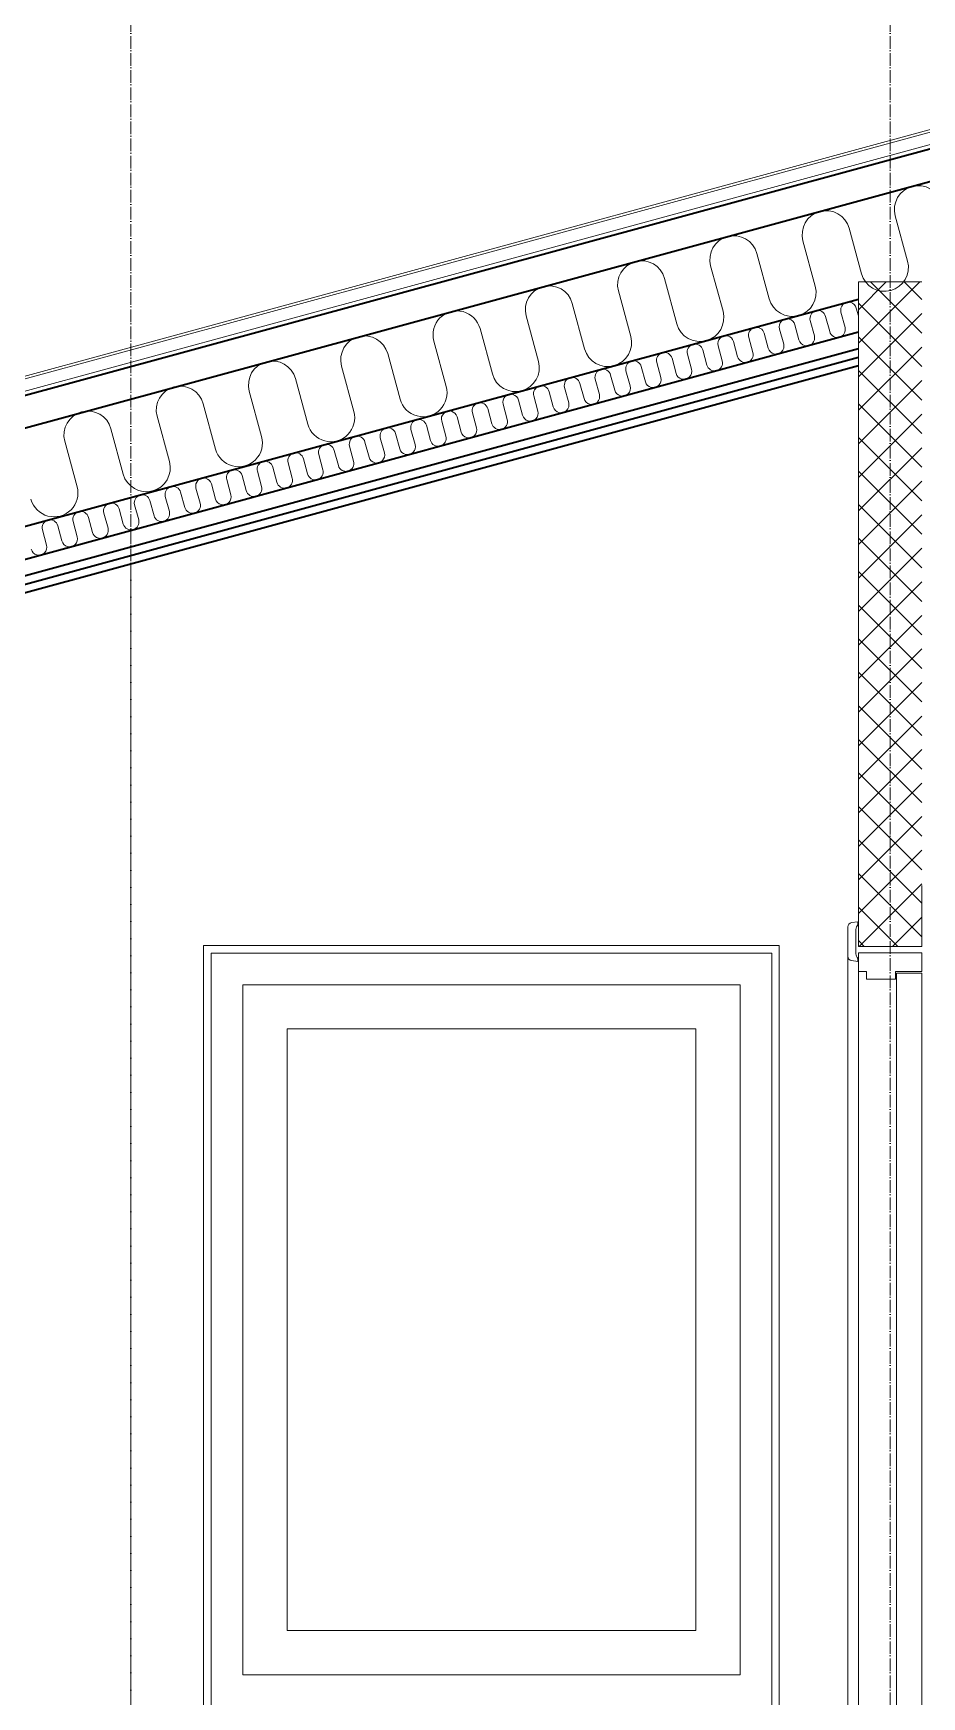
# Model space of a CAD drawing. Header units: millimetres. Extents: x -17350 to 3652, y -2474 to 12378.
# Drawn here: x -8183 to -6779, y 7714 to 10344 of the extents above; entities that cross this region are included whole.
import ezdxf

# ---------------------------------------------------------------- set-up
doc = ezdxf.new("R2010")
doc.units = ezdxf.units.MM
doc.linetypes.add('CENTERLINE', pattern=[27, 20, -3, 1, -3])
for name, color, linetype, lineweight in [('BETON', 3, 'Continuous', 18), ('DOOR', 4, 'Continuous', 9), ('GIPS', 4, 'Continuous', 35), ('HATCH', 8, 'Continuous', 9), ('KONTUR', 221, 'Continuous', 18), ('MODUL', 8, 'CENTERLINE', 9), ('TAG', 1, 'Continuous', 35), ('WINDOOR', 181, 'Continuous', 9)]:
    doc.layers.add(name, color=color, linetype=linetype, lineweight=lineweight)

msp = doc.modelspace()

# ---------------------------------------------------------------- hatches: boundary and pattern name
at = {"layer": 'HATCH'}
h = msp.add_hatch(dxfattribs=at)
h.set_pattern_fill('ANSI37', color=256, scale=300, style=0)
h.set_pattern_definition([(45, (-17348.408, -1516.35), (-26.5165, 26.5165), []), (135, (-17348.408, -1516.35), (-26.5165, -26.5165), [])])
h.paths.add_polyline_path([(-6829.4, 9951.1), (-6879.4, 9951.1), (-6879.4, 8900.6), (-6829.4, 8900.6)])
h.paths.add_polyline_path([(-6779.4, 9951.1), (-6829.4, 9951.1), (-6829.4, 8900.6), (-6779.4, 8900.6), (-6779.4, 8996.8)])

# ---------------------------------------------------------------- linework, layer by layer
at = {"layer": 'BETON'}
for p, q in [((-6879.4, 9951.1), (-6879.4, 8900.6)), ((-6779.4, 9951.1), (-6879.4, 9951.1)), ((-6779.4, 8900.6), (-6779.4, 8996.8)), ((-6779.4, 8900.6), (-6879.4, 8900.6)), ((-6879.4, 8900.6), (-6779.4, 8900.6))]:
    msp.add_line(p, q, dxfattribs=at)
at = {"layer": 'DOOR'}
for p, q in [((-6896.2, 8931.2), (-6896.2, 8885)), ((-6880.2, 8939.6), (-6890.3, 8938.1)), ((-6883.3, 8927.4), (-6883.3, 8888.8)), ((-6880.2, 8939.6), (-6880.2, 8934.7)), ((-6879.4, 8890.6), (-6879.4, 8860.6)), ((-6779.4, 8890.6), (-6879.4, 8890.6)), ((-6779.4, 8890.6), (-6879.4, 8890.6)), ((-6779.4, 8890.6), (-6779.4, 8860.6)), ((-6880.2, 8876.6), (-6890.3, 8878.1)), ((-6880.2, 8881.6), (-6880.2, 8876.6)), ((-6866.4, 8860.6), (-6879.4, 8860.6)), ((-6866.4, 8860.6), (-6866.4, 8848.6)), ((-6820.9, 8848.6), (-6866.4, 8848.6)), ((-6820.9, 8860.6), (-6820.9, 8848.6)), ((-6779.4, 8860.6), (-6820.9, 8860.6)), ((-6819.4, 6785.2), (-6819.4, 8858.1)), ((-6779.4, 8858.1), (-6819.4, 8858.1)), ((-6779.4, 6785.2), (-6779.4, 8858.1))]:
    msp.add_line(p, q, dxfattribs=at)
for centre, radius, start, end in [((-6889.2, 8931.2), 7, 98.4581, 180), ((-6873.3, 8927.4), 10, 133.6473, 180), ((-6889.2, 8885), 7, 180, 261.5419), ((-6873.3, 8888.8), 10, 180, 226.3527)]:
    msp.add_arc(centre, radius, start, end, dxfattribs=at)
at = {"layer": 'GIPS'}
for p, q in [((-9164.4, 9222.7), (-6879.4, 9845.8)), ((-9164.4, 9209.2), (-6879.4, 9832.3)), ((-9164.4, 9195.7), (-6879.4, 9818.9))]:
    msp.add_line(p, q, dxfattribs=at)
at = {"layer": 'HATCH'}
for p, q in [((-6896.2, 8885), (-6896.2, 6775.3)), ((-6879.4, 8860.6), (-6879.4, 6755.2))]:
    msp.add_line(p, q, dxfattribs=at)
for points in [[(-8187.1, 9607.6, 1), (-8114.1, 9627.4), (-8133.7, 9699.2, -1), (-8060.7, 9719), (-8041.2, 9647.2, 1), (-7968.3, 9667), (-7987.8, 9738.8, -1), (-7914.9, 9758.6), (-7895.4, 9686.8, 1), (-7822.5, 9706.6), (-7842, 9778.5, -1), (-7769.1, 9798.3), (-7749.6, 9726.4, 1), (-7676.7, 9746.2), (-7696.2, 9818.1, -1), (-7623.3, 9837.9), (-7603.8, 9766, 1), (-7530.8, 9785.8), (-7550.3, 9857.7, -1), (-7477.4, 9877.5), (-7457.9, 9805.6, 1), (-7385, 9825.4), (-7404.5, 9897.3, -1), (-7331.6, 9917.1), (-7312.1, 9845.2, 1), (-7239.2, 9865), (-7258.7, 9936.9, -1), (-7185.8, 9956.7), (-7166.3, 9884.8, 1), (-7093.4, 9904.7), (-7112.9, 9976.5, -1), (-7040, 9996.3), (-7020.4, 9924.5, 1), (-6947.5, 9944.3), (-6967, 10016.1, -1), (-6894.1, 10035.9), (-6874.6, 9964.1, 1), (-6801.7, 9983.9), (-6821.2, 10055.7, -1), (-6748.3, 10075.5)], [(-6879.4, 9897.5), (-6882.7, 9909.8, 1), (-6907, 9903.2), (-6900.5, 9879.2, -1), (-6924.7, 9872.6), (-6931.3, 9896.6, 1), (-6955.5, 9890), (-6949, 9866, -1), (-6973.3, 9859.4), (-6979.8, 9883.4, 1), (-7004.1, 9876.7), (-6997.5, 9852.8, -1), (-7021.8, 9846.2), (-7028.3, 9870.1, 1), (-7052.6, 9863.5), (-7046.1, 9839.5, -1), (-7070.3, 9832.9), (-7076.9, 9856.9, 1), (-7101.1, 9850.3), (-7094.6, 9826.3, -1), (-7118.9, 9819.7), (-7125.4, 9843.6, 1), (-7149.7, 9837), (-7143.1, 9813.1, -1), (-7167.4, 9806.4), (-7173.9, 9830.4, 1), (-7198.2, 9823.8), (-7191.7, 9799.8, -1), (-7215.9, 9793.2), (-7222.5, 9817.2, 1), (-7246.8, 9810.6), (-7240.2, 9786.6, -1), (-7264.5, 9780), (-7271, 9803.9, 1), (-7295.3, 9797.3), (-7288.8, 9773.3, -1), (-7313, 9766.7), (-7319.6, 9790.7, 1), (-7343.8, 9784.1), (-7337.3, 9760.1, -1), (-7361.6, 9753.5), (-7368.1, 9777.5, 1), (-7392.4, 9770.8), (-7385.8, 9746.9, -1), (-7410.1, 9740.3), (-7416.6, 9764.2, 1), (-7440.9, 9757.6), (-7434.4, 9733.6, -1), (-7458.6, 9727), (-7465.2, 9751, 1), (-7489.4, 9744.4), (-7482.9, 9720.4, -1), (-7507.2, 9713.8), (-7513.7, 9737.8, 1), (-7538, 9731.1), (-7531.4, 9707.2, -1), (-7555.7, 9700.5), (-7562.2, 9724.5, 1), (-7586.5, 9717.9), (-7580, 9693.9, -1), (-7604.2, 9687.3), (-7610.8, 9711.3, 1), (-7635, 9704.7), (-7628.5, 9680.7, -1), (-7652.8, 9674.1), (-7659.3, 9698, 1), (-7683.6, 9691.4), (-7677.1, 9667.5, -1), (-7701.3, 9660.8), (-7707.9, 9684.8, 1), (-7732.1, 9678.2), (-7725.6, 9654.2, -1), (-7749.9, 9647.6), (-7756.4, 9671.6, 1), (-7780.7, 9665), (-7774.1, 9641, -1), (-7798.4, 9634.4), (-7804.9, 9658.3, 1), (-7829.2, 9651.7), (-7822.7, 9627.7, -1), (-7846.9, 9621.1), (-7853.5, 9645.1, 1), (-7877.7, 9638.5), (-7871.2, 9614.5, -1), (-7895.5, 9607.9), (-7902, 9631.9, 1), (-7926.3, 9625.2), (-7919.7, 9601.3, -1), (-7944, 9594.7), (-7950.5, 9618.6, 1), (-7974.8, 9612), (-7968.3, 9588, -1), (-7992.5, 9581.4), (-7999.1, 9605.4, 1), (-8023.3, 9598.8), (-8016.8, 9574.8, -1), (-8041.1, 9568.2), (-8047.6, 9592.1, 1), (-8071.9, 9585.5), (-8065.3, 9561.6, -1), (-8089.6, 9554.9), (-8096.2, 9578.9, 1), (-8120.4, 9572.3), (-8113.9, 9548.3, -1), (-8138.2, 9541.7), (-8144.7, 9565.7, 1), (-8169, 9559.1), (-8162.4, 9535.1, -1), (-8186.7, 9528.5)]]:
    msp.add_lwpolyline(points, format="xyb", dxfattribs=at)
at = {"layer": 'KONTUR'}
for p, q in [((-11392, 8930.6), (-6229.4, 10338.5)), ((-11391, 8926.7), (-6229.4, 10334.4)), ((-11386, 8908.4), (-6229.4, 10314.7)), ((-8029.4, 9505.2), (-8029.4, 6775.3))]:
    msp.add_line(p, q, dxfattribs=at)
at = {"layer": 'MODUL', "linetype": 'CENTERLINE'}
for p, q in [((-8029.4, 10879.7), (-8029.4, 2130.6)), ((-6829.4, 10879.7), (-6829.4, 2130.6))]:
    msp.add_line(p, q, dxfattribs=at)
at = {"layer": 'TAG'}
for p, q in [((-11384.4, 8902.5), (-6229.4, 10308.4)), ((-9462.8, 9374.7), (-6229.4, 10256.5)), ((-9164.4, 9300.6), (-6879.4, 9923.8)), ((-9164.4, 9248.8), (-6879.4, 9872))]:
    msp.add_line(p, q, dxfattribs=at)
at = {"layer": 'WINDOOR'}
for p, q in [((-7914.4, 8902), (-7914.4, 7686.7)), ((-7004.4, 8902), (-7914.4, 8902)), ((-7902.4, 8890), (-7902.4, 7698.7)), ((-7016.4, 8890), (-7902.4, 8890)), ((-7016.4, 8890), (-7016.4, 7698.7)), ((-7004.4, 8902), (-7004.4, 7686.7)), ((-7852.4, 8840), (-7852.4, 7748.7)), ((-7066.4, 8840), (-7852.4, 8840)), ((-7066.4, 8840), (-7066.4, 7748.7)), ((-7066.4, 8840), (-7066.4, 7748.7)), ((-7016.4, 8840), (-7016.4, 7748.7)), ((-7136.4, 8770), (-7782.4, 8770)), ((-7782.4, 8770), (-7782.4, 7818.7)), ((-7136.4, 8770), (-7136.4, 7818.7)), ((-7136.4, 7818.7), (-7782.4, 7818.7)), ((-7066.4, 7748.7), (-7852.4, 7748.7))]:
    msp.add_line(p, q, dxfattribs=at)

doc.saveas('drawing.dxf')
